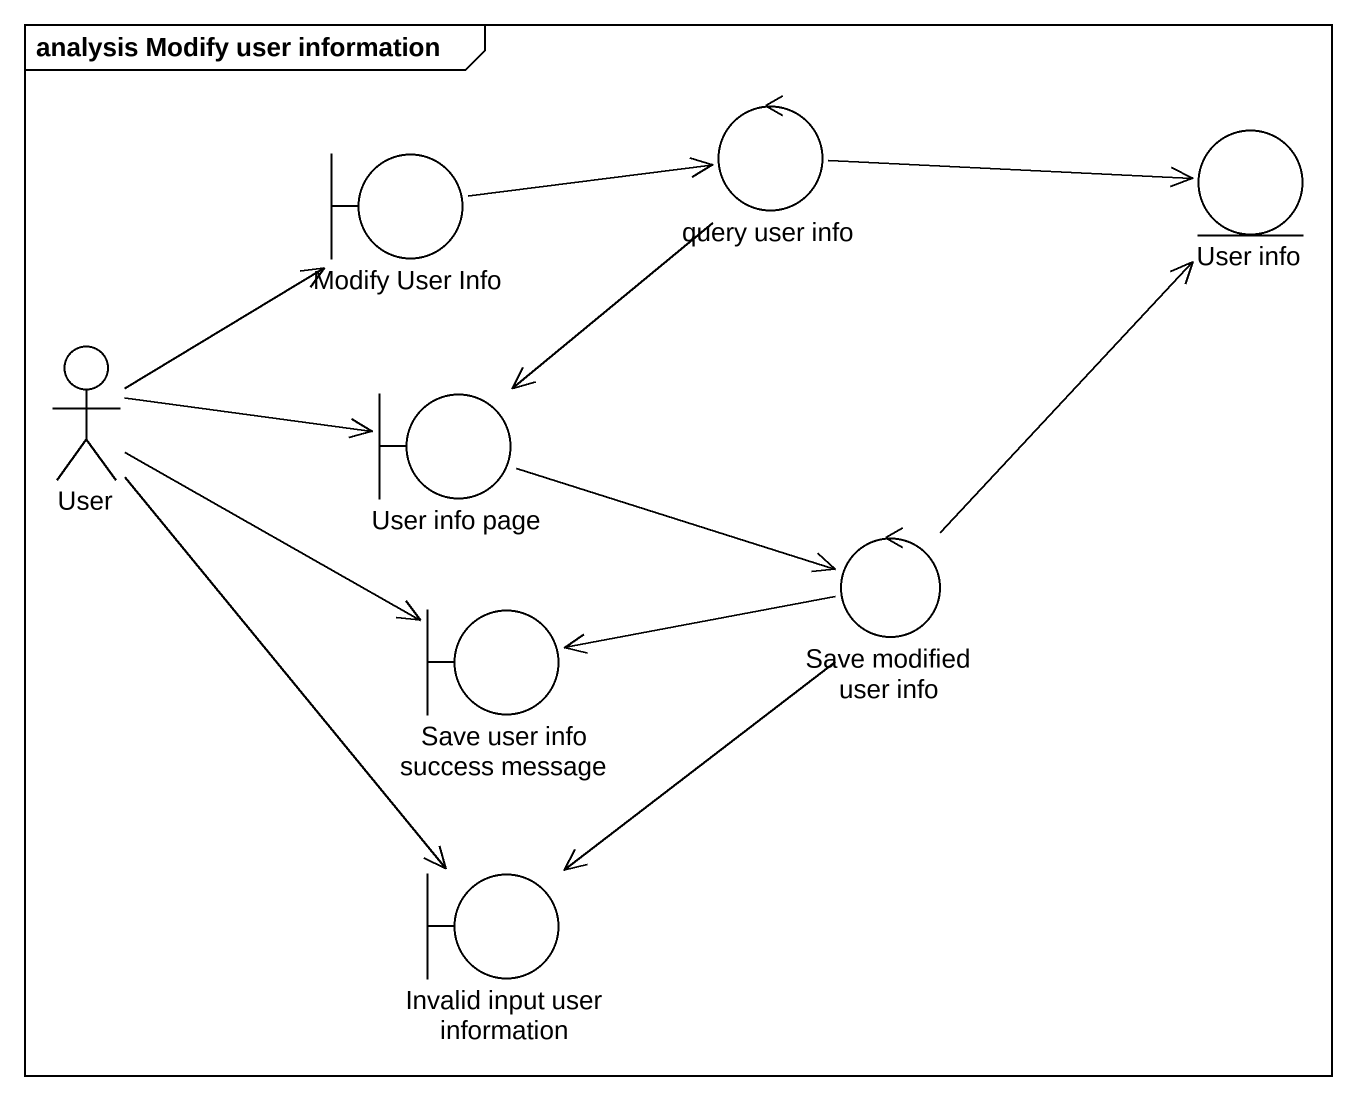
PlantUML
@startuml
mainframe analysis Modify user information
boundary "Modify User Info" as Modify_User_Info
control "query user info" as query_user_info
entity "User info" as User_info
actor User
boundary "User info page" as User_info_page
boundary "Save user info success message" as Save_user_info_success
control "Save modified user info" as Save_modified_user_info
boundary "Invalid input user information" as Invalid_input_user
Modify_User_Info -right-> query_user_info
query_user_info -right-> User_info
query_user_info --> User_info_page
User -up-> Modify_User_Info
User -right-> User_info_page
User -right-> Save_user_info_success
User --> Invalid_input_user
User_info_page -right-> Save_modified_user_info
Save_modified_user_info -up-> User_info
Save_modified_user_info -left-> Save_user_info_success
Save_modified_user_info --> Invalid_input_user
@enduml
